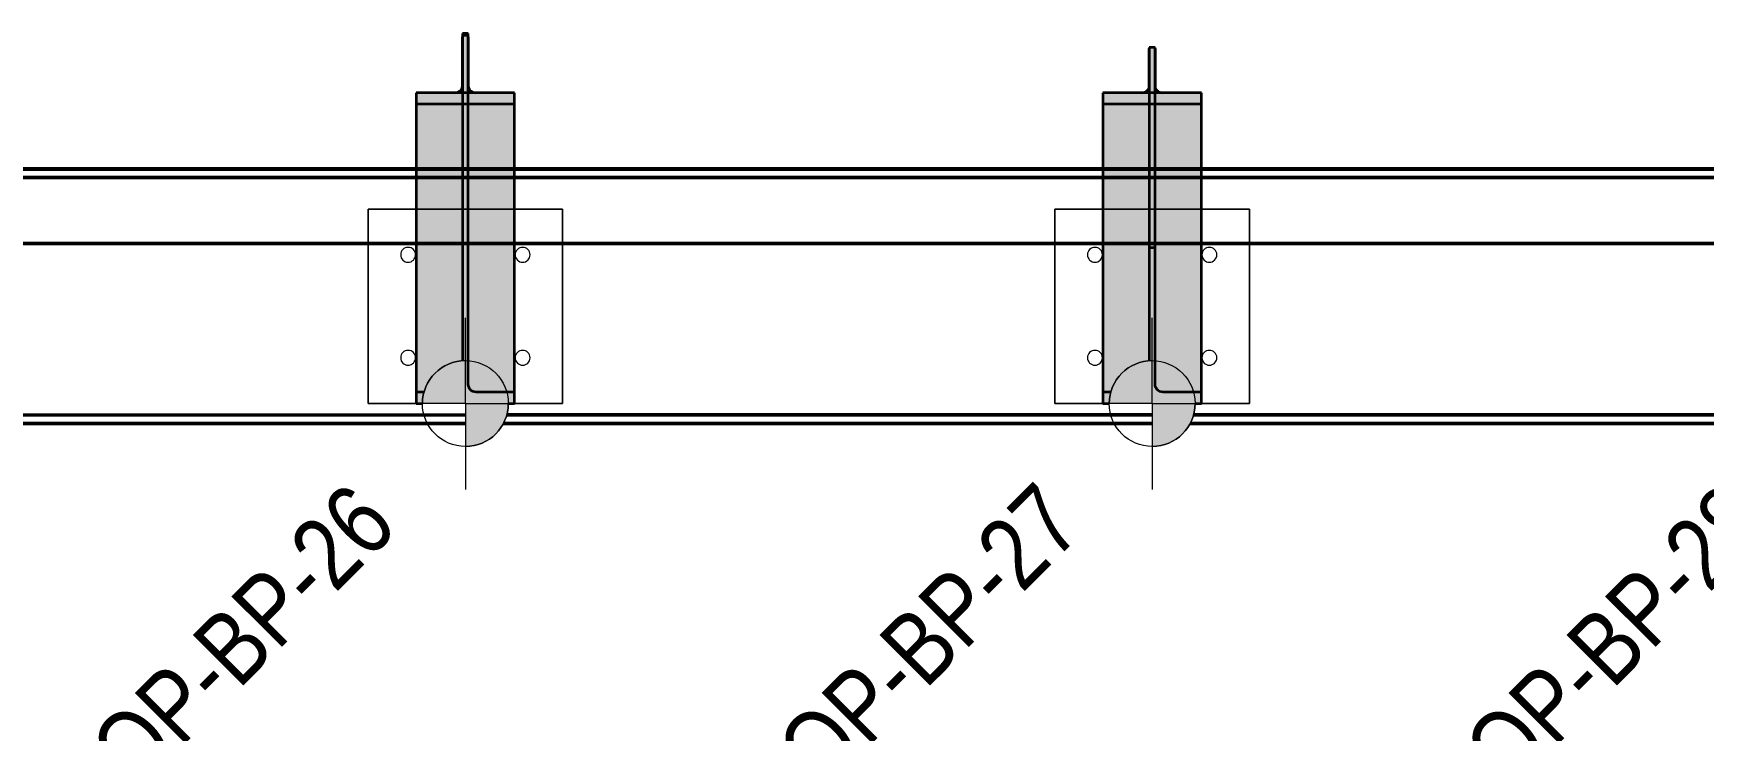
# Model space of a CAD drawing. Header units: metres. Extents: x 4 to 45, y -1 to 1222.
# Drawn here: x 38.741 to 41.659, y 1211.537 to 1212.756 of the extents above; entities that cross this region are included whole.
import ezdxf

# ---------------------------------------------------------------- set-up
doc = ezdxf.new("R2010")
doc.units = ezdxf.units.M
for name, color, linetype, lineweight in [('A-ANNO-NOTE', 7, 'Continuous', 9), ('A-GENM', 7, 'Continuous', 35), ('A-WALL', 7, 'Continuous', 50), ('S-FNDN-IDEN', 7, 'Continuous', 18), ('S-FSTN', 7, 'Continuous', 18)]:
    doc.layers.add(name, color=color, linetype=linetype, lineweight=lineweight)
doc.styles.add('Arial Narrow_4', font='ARIALN.TTF', dxfattribs={"height": 0.125})

# ---------------------------------------------------------------- blocks, each defined once
blk = doc.blocks.new('North_Wall - North_Wall-6845343-DRG-2873221 - NORTHERN SCREEN POST - PLAN')
at = {"layer": 'A-WALL'}
for p, q in [((200.8685, 1234.7241), (233.8422, 1237.6089)), ((233.8422, 1237.6088), (200.8685, 1234.724)), ((233.846, 1237.5942), (200.8698, 1234.7091)), ((233.8757, 1237.4813), (200.8798, 1234.5945)), ((233.8757, 1237.4812), (200.8798, 1234.5945)), ((232.2307, 1237.0212), (231.1014, 1236.9223)), ((232.2307, 1237.0212), (231.1015, 1236.9224)), ((231.1061, 1236.9379), (232.2294, 1237.0362)), ((229.9107, 1236.8333), (231.034, 1236.9316)), ((231.0354, 1236.9166), (229.9061, 1236.8178)), ((231.0354, 1236.9166), (229.9061, 1236.8178)), ((229.84, 1236.812), (228.7109, 1236.7132)), ((229.84, 1236.8121), (228.711, 1236.7133)), ((228.7155, 1236.7287), (229.8387, 1236.827))]:
    blk.add_line(p, q, dxfattribs=at)
blk = doc.blocks.new('BR08_GEN_POST_0 - 360UB_BASE-TRANS-8745552-DRG-2873221 - NORTHERN SCREEN POST - PLAN')
at = {"layer": 'A-GENM', "true_color": 0xc0c0c0}
for points in [[(0.005, 0.6412), (0.005, 0.647), (-0.005, 0.647), (-0.005, 0.6412)], [(0.019, 0.5432), (0.0159, 0.5435), (0.0129, 0.5444), (0.0103, 0.5458), (0.0081, 0.5476), (0.0064, 0.5498), (0.0054, 0.5523), (0.005, 0.5549), (0.005, 0.6412), (-0.005, 0.6412), (-0.0054, 0.5523), (-0.0064, 0.5498), (-0.0081, 0.5476), (-0.0103, 0.5458), (-0.0129, 0.5444), (-0.0159, 0.5435), (-0.019, 0.5432)], [(0.086, 0.5239), (0.086, 0.5432), (-0.086, 0.5432), (-0.086, 0.5239)], [(0.086, 0), (0.086, 0.5239), (-0.086, 0.5239), (-0.086, 0), (-0.075, 0), (-0.0746, 0.0082), (-0.0732, 0.0163), (-0.071, 0.0242), (-0.0679, 0.0318), (-0.064, 0.0391), (-0.0594, 0.0458), (-0.054, 0.0521), (-0.048, 0.0576), (-0.0414, 0.0625), (-0.0343, 0.0667), (-0.0268, 0.0701), (-0.019, 0.0726), (-0.0109, 0.0742), (-0.0027, 0.0749), (0, 0.0746), (0, 0), (0.075, 0)]]:
    blk.add_hatch(color=9, dxfattribs=at).paths.add_polyline_path(points)
at = {"layer": 'A-GENM'}
for p, q in [((0.005, 0.647), (-0.005, 0.647)), ((-0.005, 0.647), (-0.005, 0.6412)), ((-0.005, 0.6468), (-0.005, 0.2792)), ((0.005, 0.6412), (0.005, 0.647)), ((0.005, 0.2792), (0.005, 0.6468)), ((-0.005, 0.5549), (-0.005, 0.6412)), ((0.005, 0.6412), (0.005, 0.5549)), ((-0.019, 0.5432), (-0.086, 0.5432)), ((-0.086, 0.5432), (-0.086, 0.5239)), ((-0.086, 0.5432), (-0.086, 0.0199)), ((0.019, 0.5432), (-0.019, 0.5432)), ((0.086, 0.5432), (0.019, 0.5432)), ((0.086, 0.5239), (0.086, 0.5432)), ((0.086, 0.0199), (0.086, 0.5432)), ((-0.086, 0.5239), (0.086, 0.5239)), ((-0.086, 0.5239), (-0.086, 0)), ((0.086, 0), (0.086, 0.5239)), ((-0.005, 0.2792), (-0.005, 0.0748)), ((0.005, 0.2792), (-0.005, 0.2792)), ((0.005, 0.0341), (0.005, 0.2792)), ((-0.086, 0.0199), (-0.086, 0)), ((-0.0723, 0.0199), (-0.086, 0.0199)), ((-0.086, 0), (-0.075, 0)), ((0.086, 0.0199), (0.019, 0.0199)), ((0.075, 0), (0.086, 0)), ((0.086, 0), (0.086, 0.0199))]:
    blk.add_line(p, q, dxfattribs=at)
at = {"layer": 'A-GENM', "flags": 128}
for points in [[(-0.019, 0.5432), (-0.0159, 0.5435), (-0.0129, 0.5444), (-0.0103, 0.5458), (-0.0081, 0.5476), (-0.0064, 0.5498), (-0.0054, 0.5523), (-0.005, 0.5549)], [(0.005, 0.5549), (0.0054, 0.5523), (0.0064, 0.5498), (0.0081, 0.5476), (0.0103, 0.5458), (0.0129, 0.5444), (0.0159, 0.5435), (0.019, 0.5432)], [(0.019, 0.0199), (0.0159, 0.0203), (0.0129, 0.0213), (0.0103, 0.023), (0.0081, 0.0253), (0.0064, 0.028), (0.0054, 0.031), (0.005, 0.0341)]]:
    blk.add_lwpolyline(points, dxfattribs=at)
blk = doc.blocks.new('BR08_GEN_POST_0 - 360UB_BASE-TRANS-8745554-DRG-2873221 - NORTHERN SCREEN POST - PLAN')
at = {"layer": 'A-GENM', "true_color": 0xc0c0c0}
for points in [[(0.019, 0.5432), (0.0136, 0.5441), (0.0091, 0.5465), (0.0061, 0.5502), (0.005, 0.5545), (0.005, 0.6206), (-0.005, 0.6206), (-0.0053, 0.5523), (-0.0074, 0.5482), (-0.0112, 0.5451), (-0.0163, 0.5434), (-0.019, 0.5432)], [(0.005, 0.6206), (0.005, 0.6222), (-0.005, 0.6217), (-0.005, 0.6206)], [(0.086, 0.5239), (0.086, 0.5432), (-0.086, 0.5432), (-0.086, 0.5239)], [(0.086, 0), (0.086, 0.5239), (-0.086, 0.5239), (-0.086, 0), (-0.075, 0), (-0.0746, 0.0082), (-0.0732, 0.0163), (-0.071, 0.0242), (-0.0679, 0.0318), (-0.064, 0.0391), (-0.0594, 0.0458), (-0.054, 0.0521), (-0.048, 0.0576), (-0.0414, 0.0625), (-0.0343, 0.0667), (-0.0268, 0.0701), (-0.019, 0.0726), (-0.0109, 0.0742), (-0.0027, 0.0749), (0, 0.0746), (0, 0), (0.075, 0)]]:
    blk.add_hatch(color=9, dxfattribs=at).paths.add_polyline_path(points)
at = {"layer": 'A-GENM'}
for p, q in [((0.005, 0.6223), (-0.005, 0.6223)), ((-0.005, 0.6223), (-0.005, 0.6206)), ((-0.005, 0.6222), (-0.005, 0.2721)), ((-0.005, 0.5545), (-0.005, 0.6206)), ((0.005, 0.6206), (0.005, 0.6223)), ((0.005, 0.2721), (0.005, 0.6222)), ((0.005, 0.6206), (0.005, 0.5545)), ((-0.019, 0.5432), (-0.086, 0.5432)), ((-0.086, 0.5432), (-0.086, 0.5239)), ((-0.086, 0.5432), (-0.086, 0.0199)), ((0.019, 0.5432), (-0.019, 0.5432)), ((0.086, 0.5432), (0.019, 0.5432)), ((0.086, 0.5239), (0.086, 0.5432)), ((0.086, 0.0199), (0.086, 0.5432)), ((-0.086, 0.5239), (0.086, 0.5239)), ((-0.086, 0.5239), (-0.086, 0)), ((0.086, 0), (0.086, 0.5239)), ((-0.005, 0.2721), (-0.005, 0.0748)), ((0.005, 0.2721), (-0.005, 0.2721)), ((0.005, 0.0341), (0.005, 0.2721)), ((-0.086, 0.0199), (-0.086, 0)), ((-0.0723, 0.0199), (-0.086, 0.0199)), ((-0.086, 0), (-0.075, 0)), ((0.086, 0.0199), (0.019, 0.0199)), ((0.075, 0), (0.086, 0)), ((0.086, 0), (0.086, 0.0199))]:
    blk.add_line(p, q, dxfattribs=at)
at = {"layer": 'A-GENM', "flags": 128}
for points in [[(-0.019, 0.5432), (-0.0163, 0.5434), (-0.0136, 0.5441), (-0.0112, 0.5451), (-0.0091, 0.5465), (-0.0074, 0.5482), (-0.0061, 0.5502), (-0.0053, 0.5523), (-0.005, 0.5545)], [(0.005, 0.5545), (0.0053, 0.5523), (0.0061, 0.5502), (0.0074, 0.5482), (0.0091, 0.5465), (0.0112, 0.5451), (0.0136, 0.5441), (0.0163, 0.5434), (0.019, 0.5432)], [(0.019, 0.0199), (0.0159, 0.0203), (0.0129, 0.0213), (0.0103, 0.023), (0.0081, 0.0253), (0.0064, 0.028), (0.0054, 0.031), (0.005, 0.0341)]]:
    blk.add_lwpolyline(points, dxfattribs=at)
blk = doc.blocks.new('Canopy Post Column Base Plate-4 Hole - 25mm-8768057-DRG-2873221 - NORTHERN SCREEN POST - PLAN')
at = {"layer": 'S-FSTN'}
for p, q in [((-0.075, 0.17), (-0.17, 0.17)), ((-0.17, 0.17), (-0.17, -0.17)), ((-0.17, -0.17), (-0.17, 0.17)), ((-0.17, 0.17), (-0.075, 0.17)), ((0.17, 0.17), (0.075, 0.17)), ((0.075, 0.17), (0.17, 0.17)), ((0.17, -0.17), (0.17, 0.17)), ((0.17, 0.17), (0.17, -0.17)), ((-0.17, -0.17), (0.17, -0.17)), ((0.17, -0.17), (-0.17, -0.17))]:
    blk.add_line(p, q, dxfattribs=at)
for centre, start, end in [((-0.1, 0.09), 0, 180), ((-0.1, 0.09), 0, 180), ((-0.1, 0.09), 180, 360), ((-0.1, 0.09), 180, 360), ((0.1, 0.09), 0, 180), ((0.1, 0.09), 0, 180), ((0.1, 0.09), 180, 360), ((0.1, 0.09), 180, 360), ((-0.1, -0.09), 0, 180), ((-0.1, -0.09), 0, 180), ((0.1, -0.09), 0, 180), ((0.1, -0.09), 0, 180), ((-0.1, -0.09), 180, 360), ((-0.1, -0.09), 180, 360), ((0.1, -0.09), 180, 360), ((0.1, -0.09), 180, 360)]:
    blk.add_arc(centre, 0.013, start, end, dxfattribs=at)

msp = doc.modelspace()

# ---------------------------------------------------------------- hatches: boundary and pattern name
at = {"layer": 'A-ANNO-NOTE', "lineweight": 5, "true_color": 0x808080}
for points in [[(39.4204, 1212.1087), (39.4954, 1212.1087), (39.4954, 1212.1837), (39.4871, 1212.1832), (39.479, 1212.1819), (39.4711, 1212.1796), (39.4635, 1212.1766), (39.4563, 1212.1727), (39.4495, 1212.168), (39.4433, 1212.1627), (39.4377, 1212.1566), (39.4328, 1212.15), (39.4287, 1212.143), (39.4253, 1212.1355), (39.4228, 1212.1276), (39.4212, 1212.1196), (39.4204, 1212.1114)], [(40.6203, 1212.1087), (40.6953, 1212.1087), (40.6953, 1212.1837), (40.6871, 1212.1832), (40.679, 1212.1819), (40.6711, 1212.1796), (40.6635, 1212.1766), (40.6562, 1212.1727), (40.6495, 1212.168), (40.6432, 1212.1627), (40.6376, 1212.1566), (40.6327, 1212.15), (40.6286, 1212.143), (40.6252, 1212.1355), (40.6227, 1212.1276), (40.6211, 1212.1196), (40.6203, 1212.1114)], [(39.4954, 1212.0337), (39.5036, 1212.0341), (39.5117, 1212.0355), (39.5196, 1212.0377), (39.5272, 1212.0408), (39.5344, 1212.0446), (39.5412, 1212.0493), (39.5474, 1212.0547), (39.553, 1212.0607), (39.5579, 1212.0673), (39.5621, 1212.0744), (39.5654, 1212.0819), (39.5679, 1212.0897), (39.5696, 1212.0977), (39.5703, 1212.1059), (39.5704, 1212.1087), (39.4954, 1212.1087), (39.4954, 1212.0876)], [(40.6953, 1212.0337), (40.7035, 1212.0341), (40.7116, 1212.0355), (40.7195, 1212.0377), (40.7271, 1212.0408), (40.7344, 1212.0446), (40.7411, 1212.0493), (40.7473, 1212.0547), (40.7529, 1212.0607), (40.7578, 1212.0673), (40.762, 1212.0744), (40.7653, 1212.0819), (40.7679, 1212.0897), (40.7695, 1212.0977), (40.7702, 1212.1059), (40.7703, 1212.1087), (40.6953, 1212.1087), (40.6953, 1212.0876)]]:
    msp.add_hatch(color=8, dxfattribs=at).paths.add_polyline_path(points)

# ---------------------------------------------------------------- linework, layer by layer
at = {"layer": 'A-ANNO-NOTE', "color": 8, "lineweight": 18, "true_color": 0x808080}
for p, q in [((39.4954, 1212.1087), (39.4954, 1212.2587)), ((40.6953, 1212.1087), (40.6953, 1212.2587)), ((39.4954, 1212.1087), (39.3454, 1212.1087)), ((39.4954, 1212.1087), (39.4954, 1211.9587)), ((39.4954, 1212.1087), (39.6454, 1212.1087)), ((40.6953, 1212.1087), (40.5453, 1212.1087)), ((40.6953, 1212.1087), (40.6953, 1211.9587)), ((40.6953, 1212.1087), (40.8453, 1212.1087))]:
    msp.add_line(p, q, dxfattribs=at)
for centre in [(39.4954, 1212.1087), (40.6953, 1212.1087)]:
    msp.add_circle(centre, 0.075, dxfattribs=at)
for centre, start, end in [((39.4954, 1212.1087), 90, 180), ((40.6953, 1212.1087), 90, 180), ((39.4954, 1212.1087), 270, 0), ((40.6953, 1212.1087), 270, 0)]:
    msp.add_arc(centre, 0.075, start, end, dxfattribs=at)

# ---------------------------------------------------------------- block references
at = {"layer": 'A-GENM'}
for name, p in [('BR08_GEN_POST_0 - 360UB_BASE-TRANS-8745552-DRG-2873221 - NORTHERN SCREEN POST - PLAN', (39.4954, 1212.1087)), ('BR08_GEN_POST_0 - 360UB_BASE-TRANS-8745554-DRG-2873221 - NORTHERN SCREEN POST - PLAN', (40.6953, 1212.1087))]:
    msp.add_blockref(name, p, dxfattribs=at)
at = {"layer": 'A-WALL', "rotation": 355.0000000000001}
msp.add_blockref('North_Wall - North_Wall-6845343-DRG-2873221 - NORTHERN SCREEN POST - PLAN', (-297.2653, 0), dxfattribs=at)
at = {"layer": 'S-FSTN', "rotation": 180}
for p in [(39.4954, 1212.2787), (40.6953, 1212.2787)]:
    msp.add_blockref('Canopy Post Column Base Plate-4 Hole - 25mm-8768057-DRG-2873221 - NORTHERN SCREEN POST - PLAN', p, dxfattribs=at)

# ---------------------------------------------------------------- next in the draw order: texts
at = {"layer": 'S-FNDN-IDEN', "lineweight": 9, "char_height": 0.125, "attachment_point": 1, "rotation": 45, "style": 'Arial Narrow_4', "bg_fill": 3, "box_fill_scale": 1, "bg_fill_color": 256, "bg_fill_true_color": 13158600, "bg_fill_transparency": 0}
for s, insert in [('SOP-BP-26', (38.7632, 1211.4484)), ('SOP-BP-27', (39.9631, 1211.4484)), ('SOP-BP-28', (41.1631, 1211.4484))]:
    msp.add_mtext(s, dxfattribs=dict(at, insert=insert))

doc.saveas('drawing.dxf')
